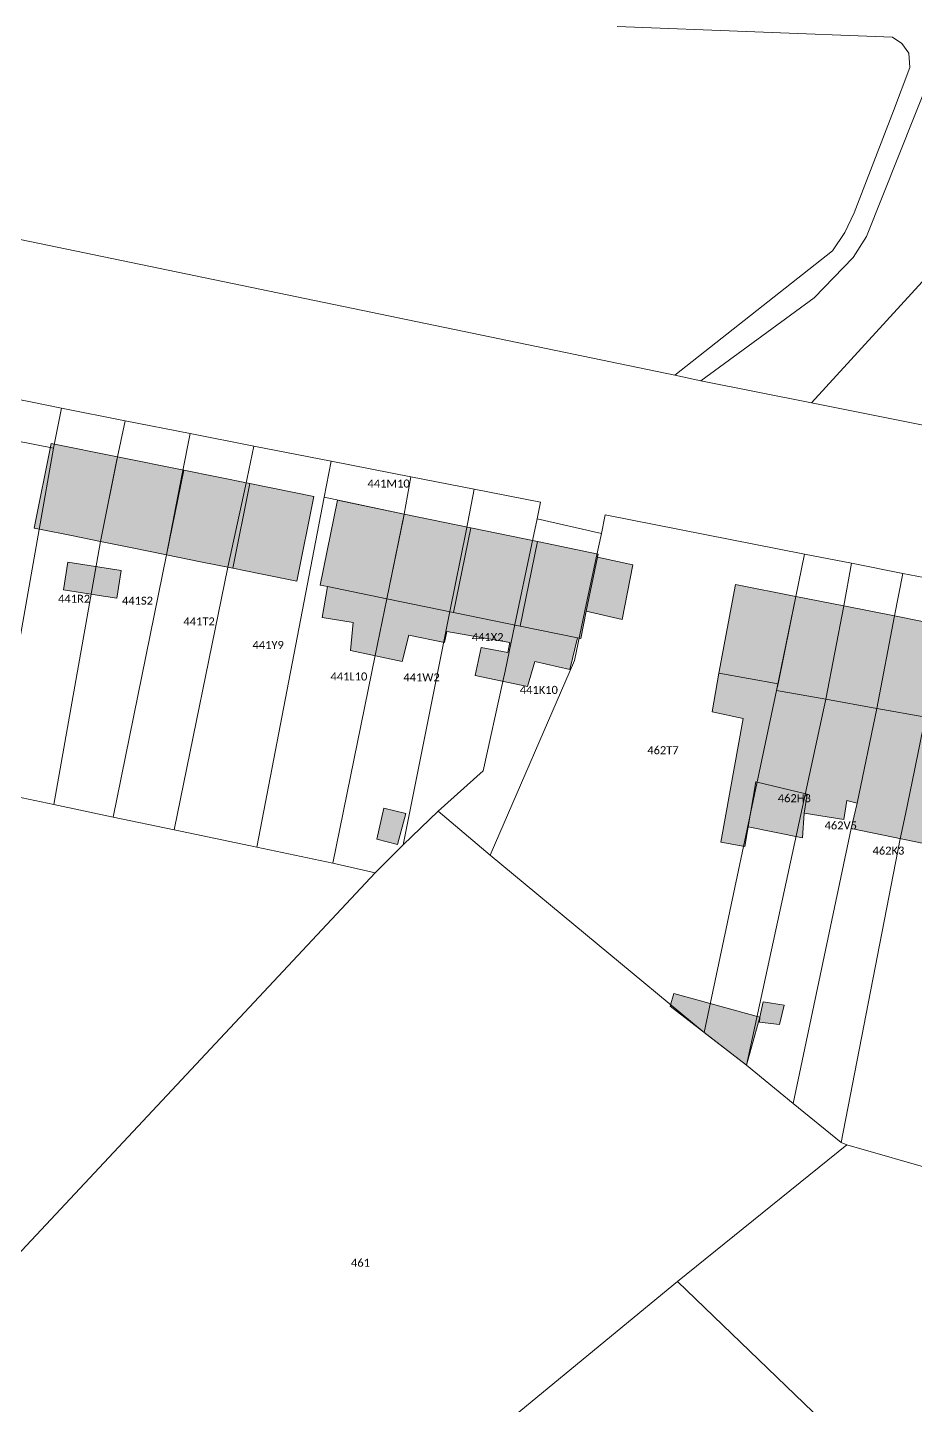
# Model space of a CAD drawing. Header units: metres. Extents: x 113120 to 240396, y 120329 to 242116.
# Drawn here: x 117655 to 117743.8, y 121408.6 to 121546.4 of the extents above; entities that cross this region are included whole.
import ezdxf

# ---------------------------------------------------------------- set-up
doc = ezdxf.new("R2010")
doc.units = ezdxf.units.M
doc.header["$LTSCALE"] = 3
for name, color, linetype, lineweight in [('Bpn_CaPa', 78, 'Continuous', 0), ('Bpn_ReBu', 4, 'Continuous', 0), ('Bpt_CaNu', 7, 'Continuous', 0), ('Hachure bâtiment', 11, 'Continuous', 0)]:
    doc.layers.add(name, color=color, linetype=linetype, lineweight=lineweight)
doc.styles.add('Legend', font='')
doc.styles.get('Legend').set_extended_font_data('Calibri')

msp = doc.modelspace()

# ---------------------------------------------------------------- hatches: boundary and pattern name
at = {"layer": 'Hachure bâtiment'}
h = msp.add_hatch(color=256, dxfattribs=at)
h.dxf.hatch_style = 1
h.paths.add_polyline_path([(117664, 121503.44), (117662.3, 121494.98), (117659.55, 121495.54), (117656.2, 121496.21), (117655.68, 121496.32), (117657.38, 121504.77)])
h = msp.add_hatch(color=256, dxfattribs=at)
h.dxf.hatch_style = 1
h.paths.add_polyline_path([(117670.62, 121502.1), (117668.91, 121493.64), (117665.48, 121494.34), (117662.3, 121494.98), (117664, 121503.44)])
h = msp.add_hatch(color=256, dxfattribs=at)
h.dxf.hatch_style = 1
h.paths.add_polyline_path([(117677.23, 121500.77), (117675.53, 121492.31), (117672.3, 121492.96), (117668.91, 121493.64), (117670.62, 121502.1)])
h = msp.add_hatch(color=256, dxfattribs=at)
h.dxf.hatch_style = 1
h.paths.add_polyline_path([(117683.63, 121499.48), (117681.92, 121491.02), (117678.12, 121491.79), (117675.53, 121492.31), (117677.23, 121500.77)])
h = msp.add_hatch(color=256, dxfattribs=at)
h.dxf.hatch_style = 1
h.paths.add_polyline_path([(117692.66, 121497.72), (117690.93, 121489.26), (117685, 121490.48), (117684.27, 121490.63), (117686, 121499.1)])
h = msp.add_hatch(color=256, dxfattribs=at)
h.dxf.hatch_style = 1
h.paths.add_polyline_path([(117699.33, 121496.35), (117697.6, 121487.9), (117690.93, 121489.26), (117692.66, 121497.72)])
h = msp.add_hatch(color=256, dxfattribs=at)
h.dxf.hatch_style = 1
h.paths.add_polyline_path([(117705.99, 121494.97), (117704.26, 121486.53), (117697.6, 121487.9), (117699.33, 121496.35)])
h = msp.add_hatch(color=256, dxfattribs=at)
h.dxf.hatch_style = 1
h.paths.add_polyline_path([(117712.07, 121493.72), (117712, 121493.42), (117710.88, 121488.02), (117710.32, 121485.28), (117710, 121485.35), (117704.26, 121486.53), (117705.99, 121494.97)])
h = msp.add_hatch(color=256, dxfattribs=at)
h.dxf.hatch_style = 1
h.paths.add_polyline_path([(117663.28, 121489.41), (117663.06, 121489.45), (117662.6, 121489.52), (117658.59, 121490.16), (117659.03, 121492.93), (117664.38, 121492.08), (117663.94, 121489.31)])
h = msp.add_hatch(color=256, dxfattribs=at)
h.dxf.hatch_style = 1
h.paths.add_polyline_path([(117715.54, 121492.65), (117714.47, 121487.17), (117710.88, 121488.02), (117712, 121493.42)])
h = msp.add_hatch(color=256, dxfattribs=at)
h.dxf.hatch_style = 1
h.paths.add_polyline_path([(117690.93, 121489.26), (117697.6, 121487.9), (117704.26, 121486.53), (117710, 121485.35), (117709.22, 121482.2), (117705.73, 121482.97), (117705, 121480.5), (117699.77, 121481.58), (117700.38, 121484.37), (117703.02, 121483.87), (117703.22, 121484.87), (117696.93, 121485.97), (117696.7, 121484.87), (117693.13, 121485.62), (117692.48, 121482.97), (117687.3, 121484.1), (117687.58, 121486.88), (117684.48, 121487.38), (117685, 121490.48)])
h = msp.add_hatch(color=256, dxfattribs=at)
h.dxf.hatch_style = 1
h.paths.add_polyline_path([(117731.83, 121489.5), (117730.07, 121480.77), (117724.12, 121481.83), (117725.8, 121490.7)])
h = msp.add_hatch(color=256, dxfattribs=at)
h.dxf.hatch_style = 1
h.paths.add_polyline_path([(117736.65, 121488.54), (117734.82, 121479.21), (117729.9, 121480.1), (117730.07, 121480.77), (117731.83, 121489.5)])
h = msp.add_hatch(color=256, dxfattribs=at)
h.dxf.hatch_style = 1
h.paths.add_polyline_path([(117741.7, 121487.54), (117739.92, 121478.29), (117734.82, 121479.21), (117736.65, 121488.54)])
h = msp.add_hatch(color=256, dxfattribs=at)
h.dxf.hatch_style = 1
h.paths.add_polyline_path([(117746.65, 121486.56), (117744.82, 121477.41), (117739.92, 121478.29), (117741.7, 121487.54)])
h = msp.add_hatch(color=256, dxfattribs=at)
h.dxf.hatch_style = 1
h.paths.add_polyline_path([(117732.67, 121467.83), (117732.51, 121465.37), (117727.06, 121466.46), (117727.83, 121470.97), (117732.97, 121469.73)], flags=16)
h.paths.add_polyline_path([(117730.07, 121480.77), (117729.9, 121480.1), (117734.82, 121479.21), (117739.92, 121478.29), (117744.82, 121477.41), (117749.6, 121476.55), (117747.9, 121467.53), (117745.42, 121468.02), (117744.62, 121464.78), (117737.38, 121466.28), (117737.97, 121468.83), (117736.93, 121469.08), (117736.62, 121467.2), (117732.67, 121467.83), (117732.97, 121469.73), (117727.83, 121470.97), (117726.72, 121464.5), (117724.33, 121464.93), (117726.58, 121477.3), (117723.47, 121477.97), (117724.12, 121481.83)])
h = msp.add_hatch(color=256, dxfattribs=at)
h.dxf.hatch_style = 1
h.paths.add_polyline_path([(117692.83, 121467.78), (117692, 121464.7), (117689.93, 121465.22), (117690.62, 121468.32)])
h = msp.add_hatch(color=256, dxfattribs=at)
h.dxf.hatch_style = 1
h.paths.add_polyline_path([(117728.23, 121447.43), (117726.9, 121442.62), (117719.27, 121448.52), (117719.62, 121449.8)])
h = msp.add_hatch(color=256, dxfattribs=at)
h.dxf.hatch_style = 1
h.paths.add_polyline_path([(117730.68, 121448.62), (117730.2, 121446.7), (117728.21, 121446.92), (117728.23, 121447.43), (117728.57, 121448.97)])

# ---------------------------------------------------------------- linework, layer by layer
at = {"layer": 'Bpn_CaPa'}
for points in [[(117774.82, 121554.18), (117733.41, 121508.86), (117722.34, 121511.05), (117733.68, 121519.35), (117737.58, 121523.36), (117738.91, 121525.47), (117745.38, 121541.72), (117747.36, 121544.54), (117748.87, 121545.7), (117755.36, 121547.3)], [(117755.36, 121547.3), (117748.87, 121545.7), (117747.36, 121544.54), (117745.38, 121541.72), (117738.91, 121525.47), (117737.58, 121523.36), (117733.68, 121519.35), (117722.34, 121511.05), (117719.72, 121511.6), (117735.5, 121524.05), (117736.74, 121525.88), (117737.66, 121527.83), (117741.6, 121538.05), (117743.24, 121542.36), (117743.13, 121543.82), (117742.43, 121544.78), (117741.5, 121545.39), (117713.98, 121546.47)], [(117713.98, 121546.47), (117741.5, 121545.39), (117742.43, 121544.78), (117743.13, 121543.82), (117743.24, 121542.36), (117741.6, 121538.05), (117737.66, 121527.83), (117736.74, 121525.88), (117735.5, 121524.05), (117719.72, 121511.6), (117719.72, 121511.6), (117633.98, 121529.38)], [(117584.56, 121523.38), (117658.39, 121508.3), (117657.6, 121504.33), (117657.6, 121504.33), (117650.1, 121505.79)], [(117653.83, 121469.48), (117657.64, 121468.68), (117663.56, 121467.44), (117669.65, 121466.16), (117677.93, 121464.43), (117685.52, 121462.84), (117689.77, 121461.87), (117651.01, 121420.48)]]:
    msp.add_lwpolyline(points, dxfattribs=at)
for points in [[(117779.56, 121549.72), (117767.57, 121534.65), (117760.4, 121525.43), (117756.53, 121528.52), (117748.83, 121519.38), (117755.05, 121518.55), (117752.22, 121505.07), (117733.41, 121508.86), (117774.82, 121554.18), (117779.56, 121549.72)], [(117664.77, 121507.05), (117663.91, 121502.99), (117662.3, 121494.98), (117657.64, 121468.68), (117653.83, 121469.48), (117651.35, 121470), (117652.55, 121476.11), (117653.62, 121481.81), (117656.16, 121496.18), (117657.6, 121504.33), (117658.39, 121508.3), (117664.77, 121507.05)], [(117653.62, 121481.81), (117646.61, 121495.88), (117642.81, 121503.3), (117648.46, 121506.21), (117649.61, 121505.91), (117649.55, 121505.62), (117649.9, 121505.55), (117649.9, 121505.58), (117650.06, 121505.55), (117650.1, 121505.79), (117657.6, 121504.33), (117656.16, 121496.18), (117653.62, 121481.81)], [(117664.77, 121507.05), (117671.26, 121505.78), (117670.47, 121501.76), (117668.91, 121493.64), (117663.56, 121467.44), (117657.64, 121468.68), (117662.3, 121494.98), (117663.91, 121502.99), (117664.77, 121507.05)], [(117677.62, 121504.53), (117676.79, 121500.5), (117675.04, 121492.41), (117669.65, 121466.16), (117663.56, 121467.44), (117668.91, 121493.64), (117670.47, 121501.76), (117671.26, 121505.78), (117677.62, 121504.53)], [(117684.66, 121499.4), (117677.93, 121464.43), (117669.65, 121466.16), (117675.04, 121492.41), (117676.79, 121500.5), (117677.62, 121504.53), (117685.36, 121503.01), (117684.66, 121499.4)], [(117684.66, 121499.4), (117685.36, 121503.01), (117693.34, 121501.45), (117692.66, 121497.72), (117684.66, 121499.4)], [(117685.52, 121462.84), (117689.77, 121483.57), (117690.93, 121489.26), (117692.61, 121497.34), (117692.66, 121497.72), (117693.34, 121501.45), (117699.66, 121500.21), (117698.87, 121496.04), (117697.24, 121487.97), (117692.57, 121464.67), (117689.77, 121461.87), (117685.52, 121462.84)], [(117685.52, 121462.84), (117677.93, 121464.43), (117684.66, 121499.4), (117692.66, 121497.72), (117692.61, 121497.34), (117690.93, 121489.26), (117689.77, 121483.57), (117685.52, 121462.84)], [(117705.96, 121497.25), (117705.43, 121494.76), (117703.74, 121486.69), (117702.76, 121482.01), (117702.55, 121481), (117700.56, 121472.06), (117696.07, 121468.03), (117692.57, 121464.67), (117697.24, 121487.97), (117698.87, 121496.04), (117699.66, 121500.21), (117706.29, 121498.91), (117705.96, 121497.25)], [(117722.66, 121445.9), (117701.26, 121463.61), (117709.7, 121483.08), (117710.75, 121488.04), (117711.88, 121493.34), (117712.39, 121495.77), (117712.78, 121497.64), (117732.7, 121493.73), (117731.83, 121489.5), (117729.9, 121480.1), (117722.66, 121445.9)], [(117705.96, 121497.25), (117712.39, 121495.77), (117711.88, 121493.34), (117710.75, 121488.04), (117709.7, 121483.08), (117701.26, 121463.61), (117696.07, 121468.03), (117700.56, 121472.06), (117702.55, 121481), (117702.76, 121482.01), (117703.74, 121486.69), (117705.43, 121494.76), (117705.96, 121497.25)], [(117722.66, 121445.9), (117729.9, 121480.1), (117731.83, 121489.5), (117732.7, 121493.73), (117737.4, 121492.81), (117736.65, 121488.54), (117734.82, 121479.21), (117726.9, 121442.62), (117722.66, 121445.9)], [(117731.58, 121438.8), (117726.9, 121442.62), (117734.82, 121479.21), (117736.65, 121488.54), (117737.4, 121492.81), (117742.53, 121491.8), (117741.7, 121487.54), (117739.92, 121478.29), (117737.97, 121468.83), (117737.38, 121466.28), (117731.58, 121438.8)], [(117731.58, 121438.8), (117737.38, 121466.28), (117737.97, 121468.83), (117739.92, 121478.29), (117741.7, 121487.54), (117742.53, 121491.8), (117747.43, 121490.84), (117746.65, 121486.56), (117743.71, 121472.1), (117742.8, 121467.74), (117742.28, 121465.27), (117736.37, 121434.91), (117731.58, 121438.8)], [(117748.89, 121446.11), (117746.22, 121432), (117736.93, 121434.66), (117736.37, 121434.91), (117742.28, 121465.27), (117742.8, 121467.74), (117743.71, 121472.1), (117746.65, 121486.56), (117747.43, 121490.84), (117757.34, 121488.9), (117756.45, 121484.64), (117754.42, 121474.38), (117754.03, 121472.91), (117751.01, 121458.02), (117750.4, 121454.75), (117748.89, 121446.11)], [(117722.66, 121445.9), (117726.9, 121442.62), (117731.58, 121438.8), (117736.37, 121434.91), (117736.93, 121434.66), (117720, 121420.99), (117681.1, 121388.97), (117665.46, 121376.9), (117632.77, 121399.27), (117634.05, 121400.77), (117641.08, 121408.98), (117651.01, 121420.48), (117689.77, 121461.87), (117692.57, 121464.67), (117696.07, 121468.03), (117701.26, 121463.61), (117722.66, 121445.9)], [(117810.68, 121427.92), (117818.71, 121425.94), (117829.92, 121423.47), (117819.74, 121412.26), (117868.03, 121365.69), (117859.3, 121363.3), (117846.65, 121350.09), (117840.47, 121342.59), (117831.83, 121332.19), (117829.44, 121330.41), (117827.47, 121317.52), (117720, 121420.99), (117736.93, 121434.66), (117746.22, 121432), (117781.75, 121421.25), (117798.48, 121416.28), (117809.2, 121428.28), (117810.38, 121428), (117810.68, 121427.92)], [(117827.47, 121317.52), (117825.57, 121312.3), (117820.98, 121303.19), (117813.6, 121294.29), (117801.44, 121278.43), (117681.1, 121388.97), (117720, 121420.99), (117827.47, 121317.52)]]:
    msp.add_lwpolyline(points, close=True, dxfattribs=at)
at = {"layer": 'Bpn_ReBu'}
for points in [[(117664, 121503.44), (117662.3, 121494.98), (117659.55, 121495.54), (117656.2, 121496.21), (117655.68, 121496.32), (117657.38, 121504.77), (117664, 121503.44)], [(117670.62, 121502.1), (117668.91, 121493.64), (117665.48, 121494.34), (117662.3, 121494.98), (117664, 121503.44), (117670.62, 121502.1)], [(117677.23, 121500.77), (117675.53, 121492.31), (117672.3, 121492.96), (117668.91, 121493.64), (117670.62, 121502.1), (117677.23, 121500.77)], [(117683.63, 121499.48), (117681.92, 121491.02), (117678.12, 121491.79), (117675.53, 121492.31), (117677.23, 121500.77), (117683.63, 121499.48)], [(117692.66, 121497.72), (117690.93, 121489.26), (117685, 121490.48), (117684.27, 121490.63), (117686, 121499.1), (117692.66, 121497.72)], [(117699.33, 121496.35), (117697.6, 121487.9), (117690.93, 121489.26), (117692.66, 121497.72), (117699.33, 121496.35)], [(117705.99, 121494.97), (117704.26, 121486.53), (117697.6, 121487.9), (117699.33, 121496.35), (117705.99, 121494.97)], [(117712.07, 121493.72), (117712, 121493.42), (117710.88, 121488.02), (117710.32, 121485.28), (117710, 121485.35), (117704.26, 121486.53), (117705.99, 121494.97), (117712.07, 121493.72)], [(117663.28, 121489.41), (117663.06, 121489.45), (117662.6, 121489.52), (117658.59, 121490.16), (117659.03, 121492.93), (117664.38, 121492.08), (117663.94, 121489.31), (117663.28, 121489.41)], [(117715.54, 121492.65), (117714.47, 121487.17), (117710.88, 121488.02), (117712, 121493.42), (117715.54, 121492.65)], [(117690.93, 121489.26), (117697.6, 121487.9), (117704.26, 121486.53), (117710, 121485.35), (117709.22, 121482.2), (117705.73, 121482.97), (117705, 121480.5), (117699.77, 121481.58), (117700.38, 121484.37), (117703.02, 121483.87), (117703.22, 121484.87), (117696.93, 121485.97), (117696.7, 121484.87), (117693.13, 121485.62), (117692.48, 121482.97), (117687.3, 121484.1), (117687.58, 121486.88), (117684.48, 121487.38), (117685, 121490.48), (117690.93, 121489.26)], [(117731.83, 121489.5), (117730.07, 121480.77), (117724.12, 121481.83), (117725.8, 121490.7), (117731.83, 121489.5)], [(117736.65, 121488.54), (117734.82, 121479.21), (117729.9, 121480.1), (117730.07, 121480.77), (117731.83, 121489.5), (117736.65, 121488.54)], [(117741.7, 121487.54), (117739.92, 121478.29), (117734.82, 121479.21), (117736.65, 121488.54), (117741.7, 121487.54)], [(117746.65, 121486.56), (117744.82, 121477.41), (117739.92, 121478.29), (117741.7, 121487.54), (117746.65, 121486.56)], [(117730.07, 121480.77), (117729.9, 121480.1), (117734.82, 121479.21), (117739.92, 121478.29), (117744.82, 121477.41), (117749.6, 121476.55), (117747.9, 121467.53), (117745.42, 121468.02), (117744.62, 121464.78), (117737.38, 121466.28), (117737.97, 121468.83), (117736.93, 121469.08), (117736.62, 121467.2), (117732.67, 121467.83), (117732.97, 121469.73), (117727.83, 121470.97), (117726.72, 121464.5), (117724.33, 121464.93), (117726.58, 121477.3), (117723.47, 121477.97), (117724.12, 121481.83), (117730.07, 121480.77)], [(117732.67, 121467.83), (117732.51, 121465.37), (117727.06, 121466.46), (117727.83, 121470.97), (117732.97, 121469.73), (117732.67, 121467.83)], [(117692.83, 121467.78), (117692, 121464.7), (117689.93, 121465.22), (117690.62, 121468.32), (117692.83, 121467.78)], [(117728.23, 121447.43), (117726.9, 121442.62), (117719.27, 121448.52), (117719.62, 121449.8), (117728.23, 121447.43)], [(117730.68, 121448.62), (117730.2, 121446.7), (117728.21, 121446.92), (117728.23, 121447.43), (117728.57, 121448.97), (117730.68, 121448.62)]]:
    msp.add_lwpolyline(points, close=True, dxfattribs=at)

# ---------------------------------------------------------------- texts
at = {"layer": 'Bpt_CaNu', "char_height": 0.8, "attachment_point": 7, "style": 'Legend'}
for s, insert in [('441M10', (117689, 121500.37)), ('441R2', (117658.06, 121488.86)), ('441S2', (117664.45, 121488.66)), ('441T2', (117670.59, 121486.59)), ('441X2', (117699.43, 121485.02)), ('441Y9', (117677.5, 121484.24)), ('441L10', (117685.3, 121481.08)), ('441W2', (117692.59, 121481)), ('441K10', (117704.23, 121479.74)), ('462T7', (117716.98, 121473.71)), ('462H3', (117730.03, 121468.91)), ('462V5', (117734.71, 121466.19)), ('462K3', (117739.51, 121463.67)), ('461', (117687.35, 121422.47))]:
    msp.add_mtext(s, dxfattribs=dict(at, insert=insert))

doc.saveas('drawing.dxf')
